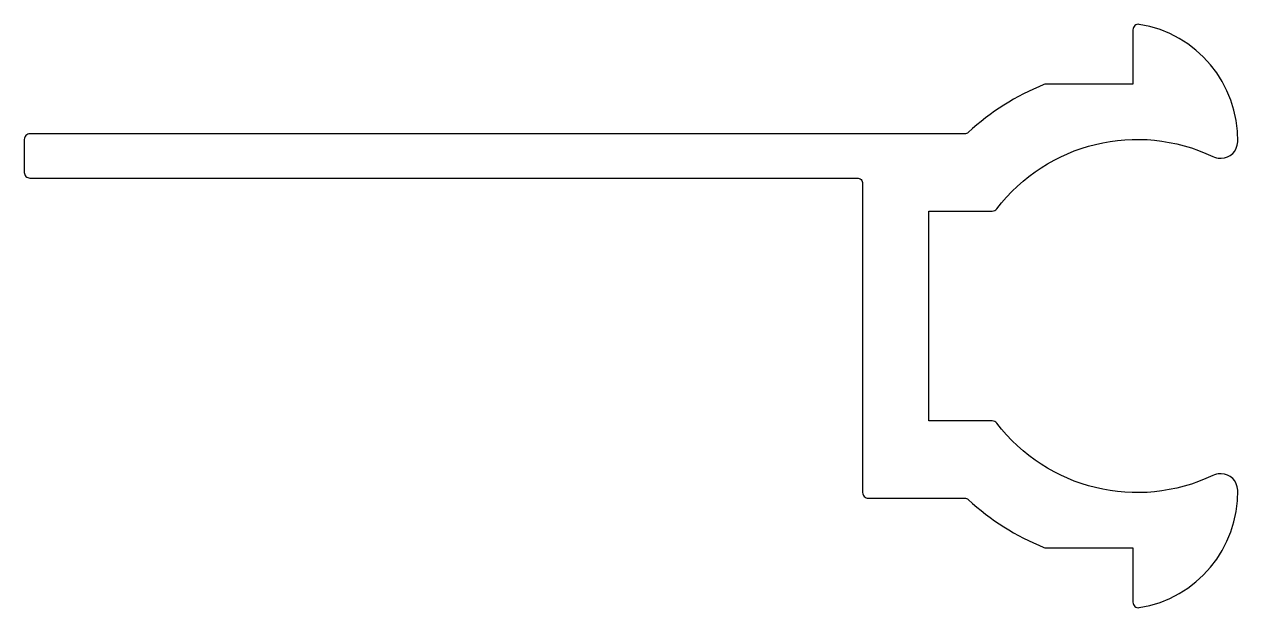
# Model space of a CAD drawing. Extents: x 746.6 to 801.6, y 625.7 to 652.1.
import ezdxf

# ---------------------------------------------------------------- set-up
doc = ezdxf.new("R2010")
doc.units = 0
doc.layers.get('0').update_dxf_attribs({"linetype": 'CONTINUOUS'})

msp = doc.modelspace()

# ---------------------------------------------------------------- linework, layer by layer
msp.add_lwpolyline([(796.858, 651.83), (796.858, 649.365), (792.917, 649.365, 0.096007), (792.824, 649.347, 0.090471), (789.395, 647.181, -0.188112), (789.225, 647.115), (746.858, 647.115, 0.414214), (746.608, 646.865), (746.608, 645.365, 0.414214), (746.858, 645.115), (784.358, 645.115, -0.414214), (784.608, 644.865), (784.608, 638.865), (784.608, 630.865, 0.414214), (784.858, 630.615), (789.225, 630.615, -0.188112), (789.395, 630.549, 0.090471), (792.824, 628.383, 0.096007), (792.917, 628.365), (796.858, 628.365), (796.858, 625.9, 0.461615), (797.148, 625.653, 0.373263), (801.607, 630.978, 0.409162), (800.858, 631.715), (800.807, 631.715, 0.111566), (800.485, 631.642, -0.354898), (790.682, 634.017, 0.234064), (790.483, 634.115), (787.608, 634.115), (787.608, 638.865), (787.608, 643.615), (790.483, 643.615, 0.234064), (790.682, 643.714, -0.354898), (800.485, 646.088, 0.111566), (800.807, 646.015), (800.858, 646.015, 0.409162), (801.607, 646.752, 0.373263), (797.148, 652.077, 0.461615), (796.858, 651.83)], format="xyb", close=True)

doc.saveas('drawing.dxf')
